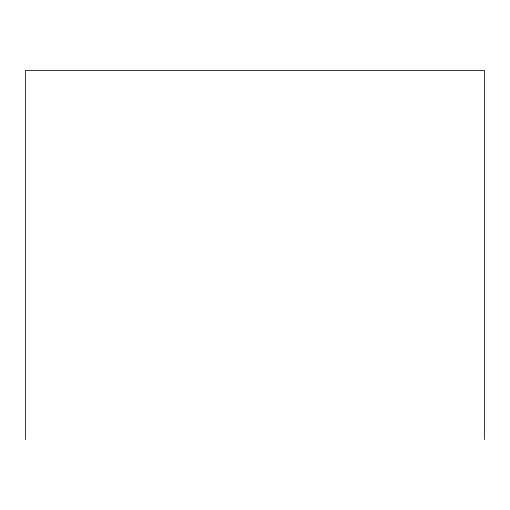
<?xml version="1.0" encoding="UTF-8"?>
<svg xmlns="http://www.w3.org/2000/svg" width="510" height="510" viewBox="0 0 510 510"><rect width="100%" height="100%" fill="white"/><g stroke="black" fill="none" stroke-linecap="round" stroke-linejoin="round"><path stroke-width="0.76" d="M484.5 439.601L484.5 70.399L25.5 70.399L25.5 439.601"/></g></svg>
